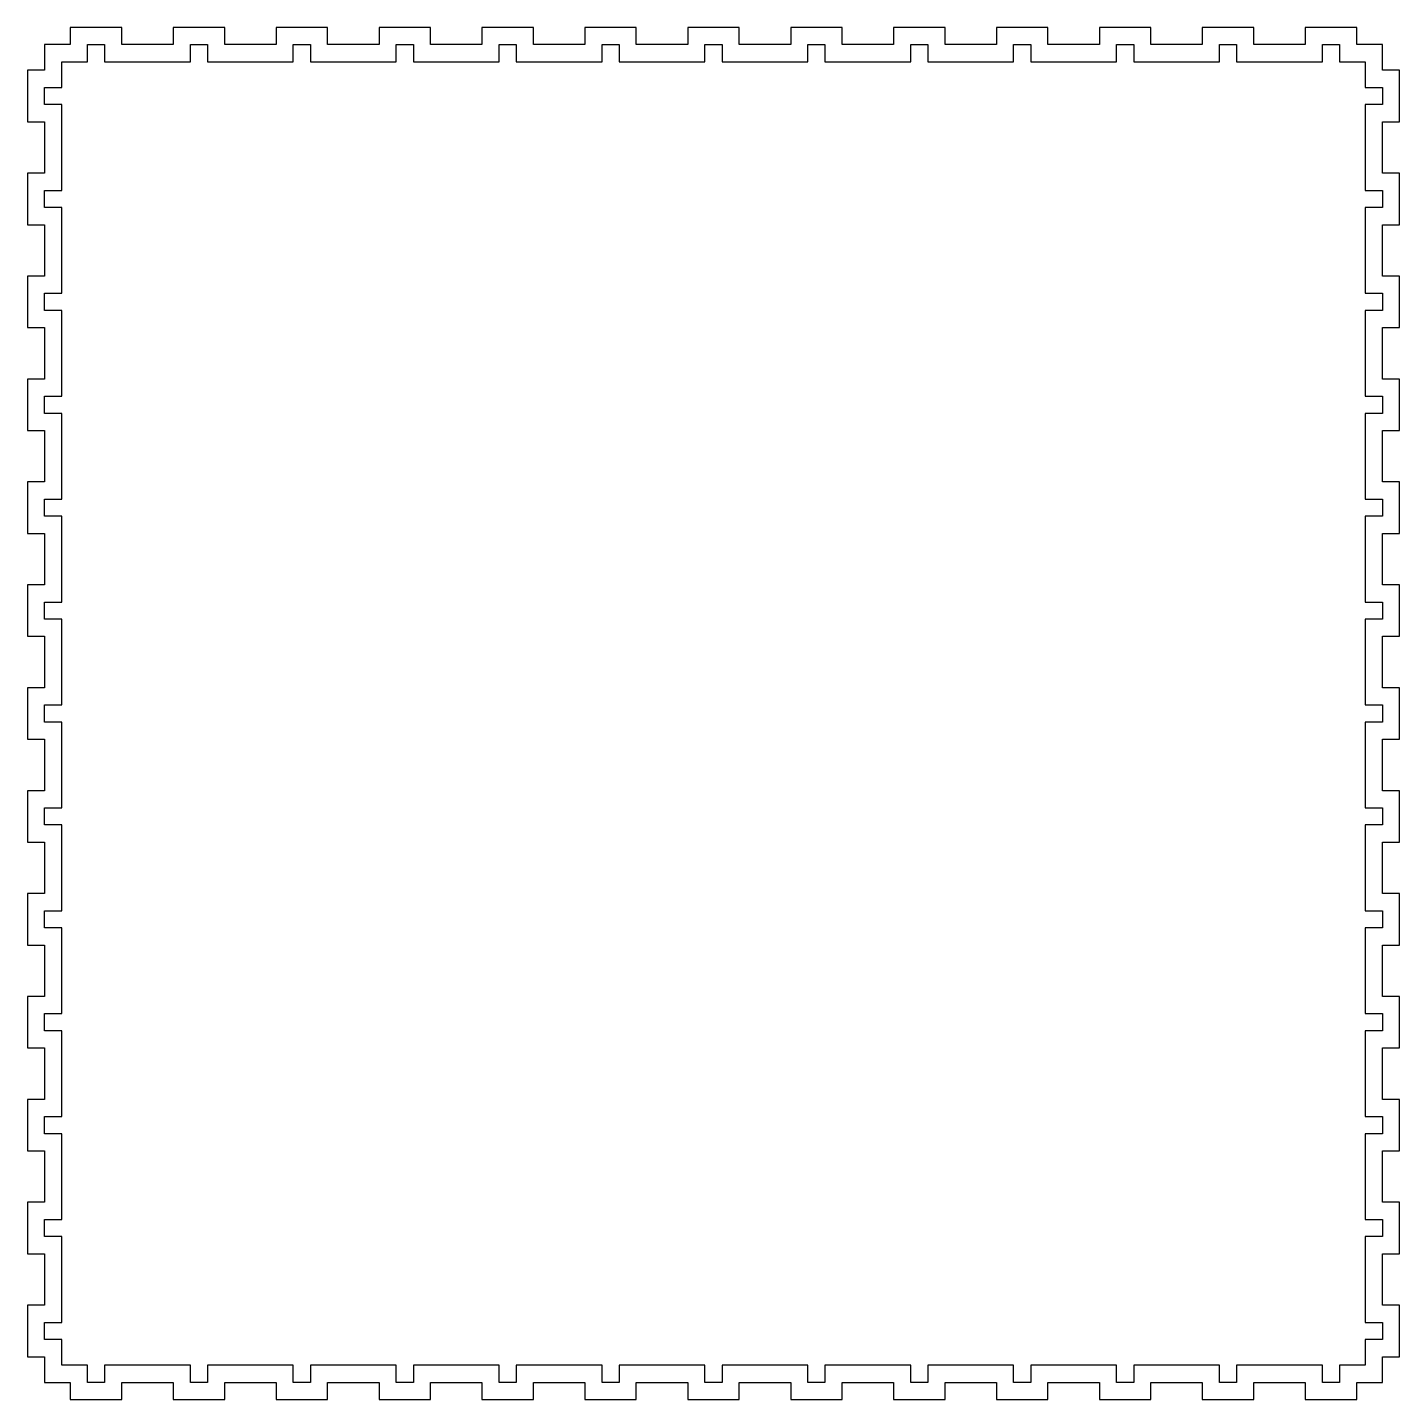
# Model space of a CAD drawing. Header units: millimetres. Extents: x -726 to -486, y -483 to -243.
import ezdxf

# ---------------------------------------------------------------- set-up
doc = ezdxf.new("R2010")
doc.units = ezdxf.units.MM
doc.layers.get('0').update_dxf_attribs({"linetype": 'CONTINUOUS'})

msp = doc.modelspace()

# ---------------------------------------------------------------- linework, layer by layer
for points in [[(-718.5, -480), (-718.5, -483), (-709.5, -483), (-709.5, -480), (-700.5, -480), (-700.5, -483), (-691.5, -483), (-691.5, -480), (-682.5, -480), (-682.5, -483), (-673.5, -483), (-673.5, -480), (-664.5, -480), (-664.5, -483), (-655.5, -483), (-655.5, -480), (-646.5, -480), (-646.5, -483), (-637.5, -483), (-637.5, -480), (-628.5, -480), (-628.5, -483), (-619.5, -483), (-619.5, -480), (-610.5, -480), (-610.5, -483), (-601.5, -483), (-601.5, -480), (-592.5, -480), (-592.5, -483), (-583.5, -483), (-583.5, -480), (-574.5, -480), (-574.5, -483), (-565.5, -483), (-565.5, -480), (-556.5, -480), (-556.5, -483), (-547.5, -483), (-547.5, -480), (-538.5, -480), (-538.5, -483), (-529.5, -483), (-529.5, -480), (-520.5, -480), (-520.5, -483), (-511.5, -483), (-511.5, -480), (-502.5, -480), (-502.5, -483), (-493.5, -483), (-493.5, -480), (-489, -480), (-489, -475.5), (-486, -475.5), (-486, -466.5), (-489, -466.5), (-489, -457.5), (-486, -457.5), (-486, -448.5), (-489, -448.5), (-489, -439.5), (-486, -439.5), (-486, -430.5), (-489, -430.5), (-489, -421.5), (-486, -421.5), (-486, -412.5), (-489, -412.5), (-489, -403.5), (-486, -403.5), (-486, -394.5), (-489, -394.5), (-489, -385.5), (-486, -385.5), (-486, -376.5), (-489, -376.5), (-489, -367.5), (-486, -367.5), (-486, -358.5), (-489, -358.5), (-489, -349.5), (-486, -349.5), (-486, -340.5), (-489, -340.5), (-489, -331.5), (-486, -331.5), (-486, -322.5), (-489, -322.5), (-489, -313.5), (-486, -313.5), (-486, -304.5), (-489, -304.5), (-489, -295.5), (-486, -295.5), (-486, -286.5), (-489, -286.5), (-489, -277.5), (-486, -277.5), (-486, -268.5), (-489, -268.5), (-489, -259.5), (-486, -259.5), (-486, -250.5), (-489, -250.5), (-489, -246), (-493.5, -246), (-493.5, -243), (-502.5, -243), (-502.5, -246), (-511.5, -246), (-511.5, -243), (-520.5, -243), (-520.5, -246), (-529.5, -246), (-529.5, -243), (-538.5, -243), (-538.5, -246), (-547.5, -246), (-547.5, -243), (-556.5, -243), (-556.5, -246), (-565.5, -246), (-565.5, -243), (-574.5, -243), (-574.5, -246), (-583.5, -246), (-583.5, -243), (-592.5, -243), (-592.5, -246), (-601.5, -246), (-601.5, -243), (-610.5, -243), (-610.5, -246), (-619.5, -246), (-619.5, -243), (-628.5, -243), (-628.5, -246), (-637.5, -246), (-637.5, -243), (-646.5, -243), (-646.5, -246), (-655.5, -246), (-655.5, -243), (-664.5, -243), (-664.5, -246), (-673.5, -246), (-673.5, -243), (-682.5, -243), (-682.5, -246), (-691.5, -246), (-691.5, -243), (-700.5, -243), (-700.5, -246), (-709.5, -246), (-709.5, -243), (-718.5, -243), (-718.5, -246), (-723, -246), (-723, -250.5), (-726, -250.5), (-726, -259.5), (-723, -259.5), (-723, -268.5), (-726, -268.5), (-726, -277.5), (-723, -277.5), (-723, -286.5), (-726, -286.5), (-726, -295.5), (-723, -295.5), (-723, -304.5), (-726, -304.5), (-726, -313.5), (-723, -313.5), (-723, -322.5), (-726, -322.5), (-726, -331.5), (-723, -331.5), (-723, -340.5), (-726, -340.5), (-726, -349.5), (-723, -349.5), (-723, -358.5), (-726, -358.5), (-726, -367.5), (-723, -367.5), (-723, -376.5), (-726, -376.5), (-726, -385.5), (-723, -385.5), (-723, -394.5), (-726, -394.5), (-726, -403.5), (-723, -403.5), (-723, -412.5), (-726, -412.5), (-726, -421.5), (-723, -421.5), (-723, -430.5), (-726, -430.5), (-726, -439.5), (-723, -439.5), (-723, -448.5), (-726, -448.5), (-726, -457.5), (-723, -457.5), (-723, -466.5), (-726, -466.5), (-726, -475.5), (-723, -475.5), (-723, -480)], [(-720, -325.5), (-720, -310.5), (-723, -310.5), (-723, -307.5), (-720, -307.5), (-720, -292.5), (-723, -292.5), (-723, -289.5), (-720, -289.5), (-720, -274.5), (-723, -274.5), (-723, -271.5), (-720, -271.5), (-720, -256.5), (-723, -256.5), (-723, -253.5), (-720, -253.5), (-720, -249), (-715.5, -249), (-715.5, -246), (-712.5, -246), (-712.5, -249), (-697.5, -249), (-697.5, -246), (-694.5, -246), (-694.5, -249), (-679.5, -249), (-679.5, -246), (-676.5, -246), (-676.5, -249), (-661.5, -249), (-661.5, -246), (-658.5, -246), (-658.5, -249), (-643.5, -249), (-643.5, -246), (-640.5, -246), (-640.5, -249), (-625.5, -249), (-625.5, -246), (-622.5, -246), (-622.5, -249), (-607.5, -249), (-607.5, -246), (-604.5, -246), (-604.5, -249), (-589.5, -249), (-589.5, -246), (-586.5, -246), (-586.5, -249), (-571.5, -249), (-571.5, -246), (-568.5, -246), (-568.5, -249), (-553.5, -249), (-553.5, -246), (-550.5, -246), (-550.5, -249), (-535.5, -249), (-535.5, -246), (-532.5, -246), (-532.5, -249), (-517.5, -249), (-517.5, -246), (-514.5, -246), (-514.5, -249), (-499.5, -249), (-499.5, -246), (-496.5, -246), (-496.5, -249), (-492, -249), (-492, -253.5), (-489, -253.5), (-489, -256.5), (-492, -256.5), (-492, -271.5), (-489, -271.5), (-489, -274.5), (-492, -274.5), (-492, -289.5), (-489, -289.5), (-489, -292.5), (-492, -292.5), (-492, -307.5), (-489, -307.5), (-489, -310.5), (-492, -310.5), (-492, -325.5), (-489, -325.5), (-489, -328.5), (-492, -328.5), (-492, -343.5), (-489, -343.5), (-489, -346.5), (-492, -346.5), (-492, -361.5), (-489, -361.5), (-489, -364.5), (-492, -364.5), (-492, -379.5), (-489, -379.5), (-489, -382.5), (-492, -382.5), (-492, -397.5), (-489, -397.5), (-489, -400.5), (-492, -400.5), (-492, -415.5), (-489, -415.5), (-489, -418.5), (-492, -418.5), (-492, -433.5), (-489, -433.5), (-489, -436.5), (-492, -436.5), (-492, -451.5), (-489, -451.5), (-489, -454.5), (-492, -454.5), (-492, -469.5), (-489, -469.5), (-489, -472.5), (-492, -472.5), (-492, -477), (-496.5, -477), (-496.5, -480), (-499.5, -480), (-499.5, -477), (-514.5, -477), (-514.5, -480), (-517.5, -480), (-517.5, -477), (-532.5, -477), (-532.5, -480), (-535.5, -480), (-535.5, -477), (-550.5, -477), (-550.5, -480), (-553.5, -480), (-553.5, -477), (-568.5, -477), (-568.5, -480), (-571.5, -480), (-571.5, -477), (-586.5, -477), (-586.5, -480), (-589.5, -480), (-589.5, -477), (-604.5, -477), (-604.5, -480), (-607.5, -480), (-607.5, -477), (-622.5, -477), (-622.5, -480), (-625.5, -480), (-625.5, -477), (-640.5, -477), (-640.5, -480), (-643.5, -480), (-643.5, -477), (-658.5, -477), (-658.5, -480), (-661.5, -480), (-661.5, -477), (-676.5, -477), (-676.5, -480), (-679.5, -480), (-679.5, -477), (-694.5, -477), (-694.5, -480), (-697.5, -480), (-697.5, -477), (-712.5, -477), (-712.5, -480), (-715.5, -480), (-715.5, -477), (-720, -477), (-720, -472.5), (-723, -472.5), (-723, -469.5), (-720, -469.5), (-720, -454.5), (-723, -454.5), (-723, -451.5), (-720, -451.5), (-720, -436.5), (-723, -436.5), (-723, -433.5), (-720, -433.5), (-720, -418.5), (-723, -418.5), (-723, -415.5), (-720, -415.5), (-720, -400.5), (-723, -400.5), (-723, -397.5), (-720, -397.5), (-720, -382.5), (-723, -382.5), (-723, -379.5), (-720, -379.5), (-720, -364.5), (-723, -364.5), (-723, -361.5), (-720, -361.5), (-720, -346.5), (-723, -346.5), (-723, -343.5), (-720, -343.5), (-720, -328.5), (-723, -328.5), (-723, -325.5)]]:
    msp.add_lwpolyline(points, close=True)

doc.saveas('drawing.dxf')
